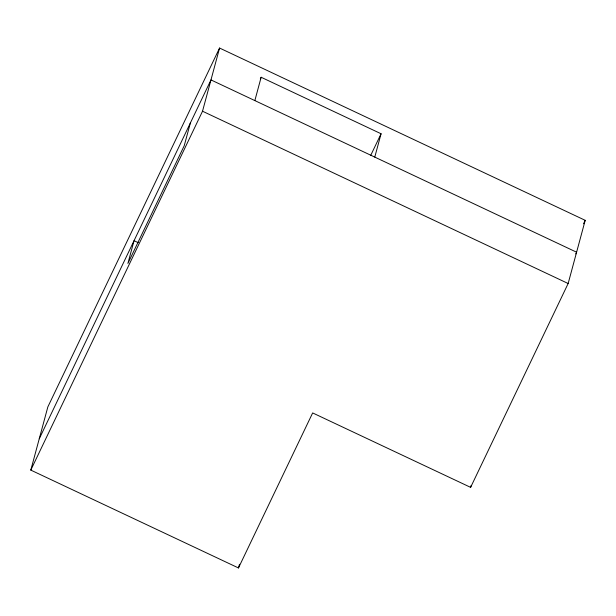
<?xml version="1.0" encoding="UTF-8"?>
<svg xmlns="http://www.w3.org/2000/svg" width="616" height="616" viewBox="0 0 616 616"><rect width="100%" height="100%" fill="white"/><g stroke="black" fill="none" stroke-linecap="round" stroke-linejoin="round"><path stroke-width="0.92" d="M30.8 470.1L47.848 406.914L219.573 48.04L585.2 220.328L568.152 283.514L470.609 487.356L312.659 412.928L238.477 567.96L30.8 470.1L202.525 111.219L219.573 48.04M190.367 122.977L184.222 145.746L127.897 263.463L134.042 240.694L138.261 242.681M254.847 100.593L261.145 77.254L381.073 133.764L374.774 157.103M238.477 567.96L239.47 564.279M470.609 487.356L471.109 485.516M39.247 438.792L210.972 79.918L576.599 252.206L575.775 253.931M260.322 78.971L261.145 77.254M370.77 155.294L381.073 133.764M583.537 223.8L585.2 220.328M202.525 111.219L568.152 283.514"/></g></svg>
